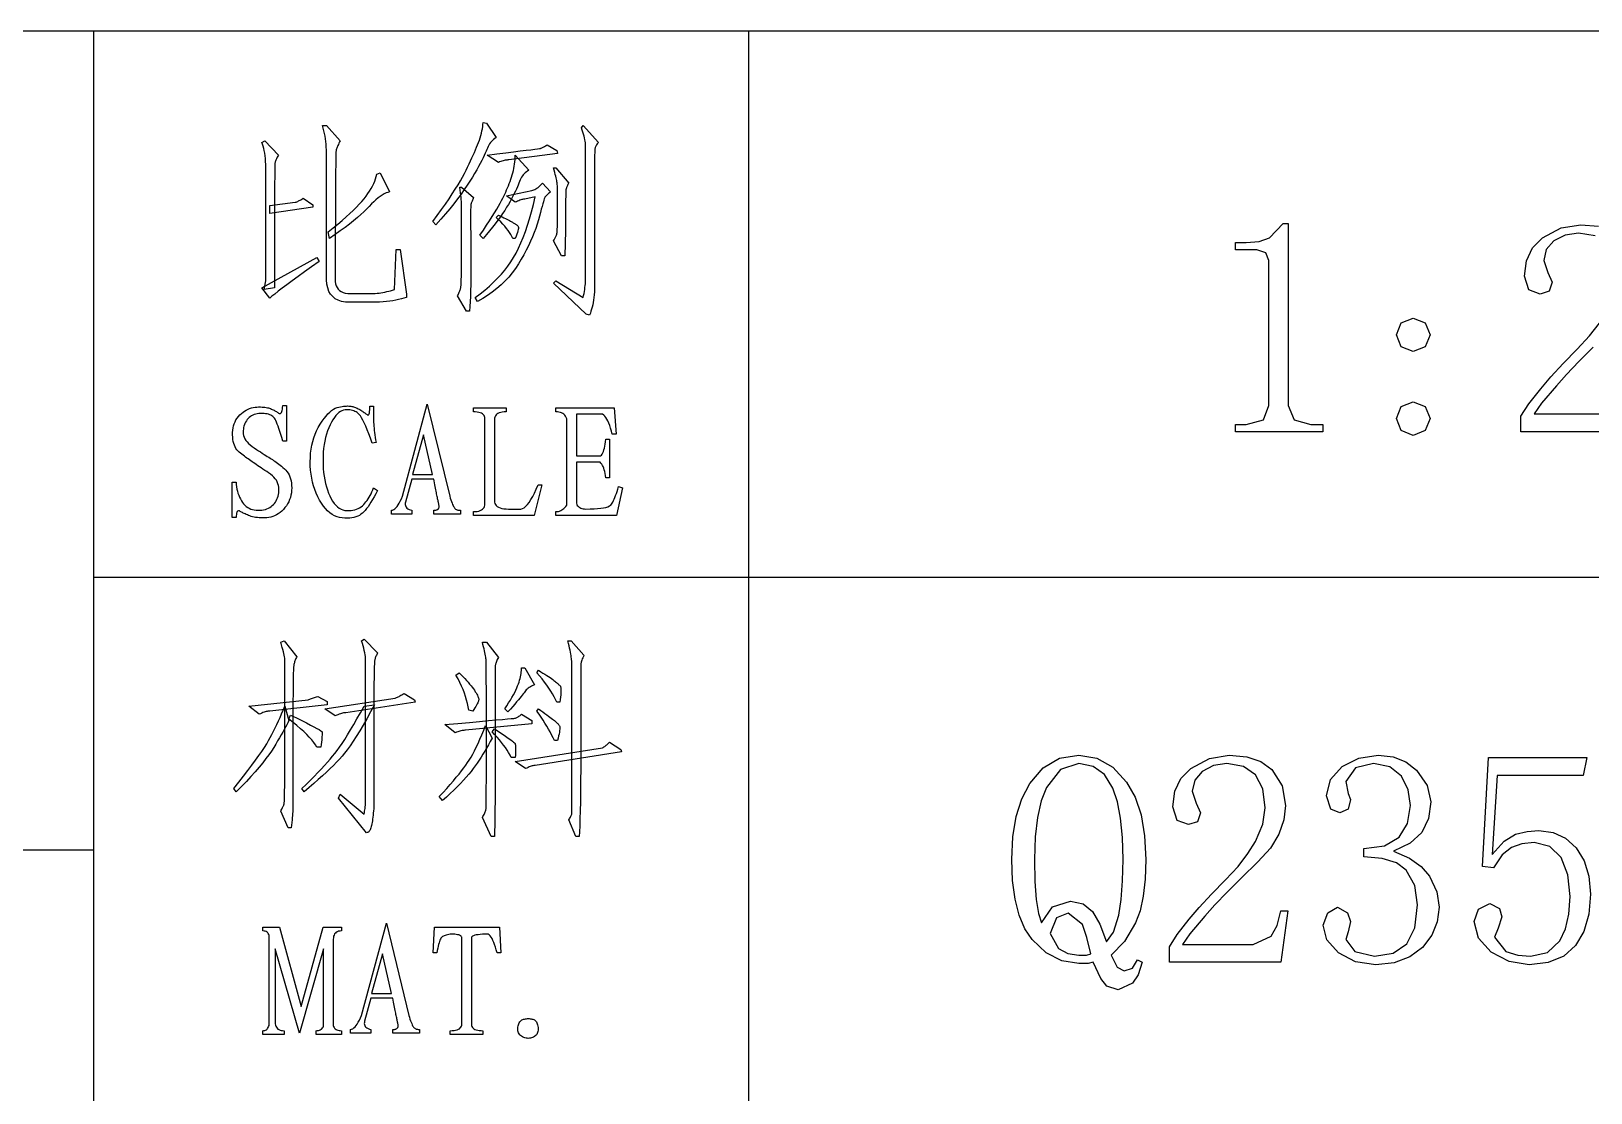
# Model space of a CAD drawing. Extents: x 0 to 420, y 0 to 297.
# Drawn here: x 362.24 to 381.28, y 22.04 to 35 of the extents above; entities that cross this region are included whole.
import ezdxf

# ---------------------------------------------------------------- set-up
doc = ezdxf.new("R2010")
doc.units = 0

msp = doc.modelspace()

# ---------------------------------------------------------------- linework, layer by layer
at = {"color": 7, "lineweight": 25}
for p, q in [((415, 35), (235, 35)), ((363, 15), (363, 35)), ((371, 15), (371, 35)), ((415, 28.33), (363, 28.33)), ((363, 25), (303, 25))]:
    msp.add_line(p, q, dxfattribs=at)
for points in [[(366.691, 32.334), (366.74, 32.334), (366.818, 31.787), (366.818, 31.748), (366.788, 31.738), (366.756, 31.73), (366.723, 31.722), (366.688, 31.715), (366.652, 31.709), (366.614, 31.703), (366.575, 31.699), (366.534, 31.695), (366.491, 31.692), (366.447, 31.689), (366.125, 31.689), (366.073, 31.692), (366.026, 31.7), (365.984, 31.714), (365.948, 31.733), (365.917, 31.758), (365.891, 31.788), (365.871, 31.823), (365.856, 31.864), (365.846, 31.911), (365.841, 31.963), (365.841, 33.515), (365.841, 33.55), (365.839, 33.585), (365.837, 33.619), (365.834, 33.653), (365.829, 33.686), (365.824, 33.719), (365.818, 33.752), (365.81, 33.784), (365.802, 33.816), (365.793, 33.847), (365.841, 33.847), (366.007, 33.662), (366, 33.647), (365.993, 33.632), (365.987, 33.618), (365.981, 33.606), (365.976, 33.593), (365.971, 33.582), (365.967, 33.572), (365.964, 33.562), (365.961, 33.553), (365.959, 33.545), (365.957, 33.522), (365.955, 33.468), (365.954, 33.384), (365.952, 33.27), (365.951, 33.125), (365.95, 32.949), (365.95, 32.743), (365.949, 32.507), (365.949, 32.24), (365.949, 31.943), (365.952, 31.915), (365.959, 31.89), (365.97, 31.868), (365.983, 31.849), (366, 31.833), (366.02, 31.82), (366.044, 31.81), (366.071, 31.802), (366.101, 31.798), (366.134, 31.797), (366.437, 31.797), (366.461, 31.799), (366.484, 31.802), (366.507, 31.805), (366.531, 31.809), (366.554, 31.814), (366.578, 31.819), (366.601, 31.825), (366.625, 31.831), (366.648, 31.838), (366.672, 31.845)], [(367.912, 33.701), (367.897, 33.691), (367.882, 33.679), (367.869, 33.667), (367.856, 33.654), (367.845, 33.64), (367.834, 33.625), (367.824, 33.609), (367.815, 33.592), (367.807, 33.573), (367.799, 33.554), (367.792, 33.533), (367.781, 33.51), (367.769, 33.483), (367.755, 33.454), (367.738, 33.421), (367.72, 33.386), (367.699, 33.348), (367.676, 33.308), (367.651, 33.264), (367.624, 33.217), (367.594, 33.169), (367.561, 33.118), (367.524, 33.065), (367.485, 33.01), (367.442, 32.953), (367.396, 32.893), (367.346, 32.832), (367.294, 32.769), (367.238, 32.704), (367.179, 32.636), (367.14, 32.676), (367.195, 32.75), (367.246, 32.821), (367.294, 32.888), (367.338, 32.952), (367.378, 33.012), (367.415, 33.069), (367.448, 33.123), (367.478, 33.172), (367.504, 33.219), (367.526, 33.261), (367.546, 33.302), (367.565, 33.341), (367.584, 33.379), (367.601, 33.416), (367.618, 33.452), (367.633, 33.486), (367.648, 33.52), (367.662, 33.552), (367.675, 33.583), (367.687, 33.613), (367.698, 33.642), (367.709, 33.671), (367.718, 33.699), (367.726, 33.727), (367.734, 33.755), (367.74, 33.782), (367.745, 33.809), (367.75, 33.835), (367.753, 33.861), (367.755, 33.886), (367.795, 33.877)], [(368.976, 31.748), (368.982, 31.773), (368.987, 31.798), (368.991, 31.822), (368.995, 31.846), (368.998, 31.87), (369.001, 31.893), (369.003, 31.916), (369.004, 31.938), (369.005, 31.96), (369.005, 31.982), (369.005, 33.603), (369.005, 33.619), (369.004, 33.637), (369.001, 33.655), (368.998, 33.675), (368.993, 33.696), (368.988, 33.718), (368.982, 33.741), (368.974, 33.766), (368.966, 33.791), (368.957, 33.818), (368.976, 33.847), (369.162, 33.642), (369.154, 33.633), (369.147, 33.623), (369.141, 33.614), (369.136, 33.605), (369.131, 33.596), (369.127, 33.587), (369.124, 33.579), (369.121, 33.57), (369.119, 33.562), (369.118, 33.554), (369.117, 33.53), (369.116, 33.472), (369.115, 33.382), (369.115, 33.258), (369.114, 33.1), (369.114, 32.91), (369.113, 32.686), (369.113, 32.429), (369.113, 32.139), (369.113, 31.816), (369.111, 31.782), (369.107, 31.749), (369.104, 31.717), (369.099, 31.686), (369.093, 31.657), (369.087, 31.63), (369.08, 31.604), (369.072, 31.579), (369.064, 31.555), (369.054, 31.533), (369.015, 31.543), (368.615, 31.924), (368.644, 31.953)], [(365.099, 33.33), (365.099, 33.37), (365.097, 33.408), (365.095, 33.444), (365.091, 33.478), (365.087, 33.51), (365.082, 33.541), (365.075, 33.569), (365.068, 33.595), (365.06, 33.62), (365.05, 33.642), (365.089, 33.662), (365.255, 33.486), (365.248, 33.475), (365.241, 33.463), (365.235, 33.453), (365.23, 33.442), (365.225, 33.432), (365.221, 33.423), (365.218, 33.414), (365.215, 33.405), (365.213, 33.396), (365.212, 33.388), (365.211, 33.366), (365.21, 33.315), (365.209, 33.235), (365.208, 33.126), (365.208, 32.988), (365.207, 32.821), (365.207, 32.626), (365.207, 32.401), (365.207, 32.147), (365.207, 31.865), (365.08, 31.845), (365.099, 31.953)], [(367.804, 33.486), (367.923, 33.501), (368.03, 33.514), (368.125, 33.526), (368.208, 33.537), (368.279, 33.546), (368.338, 33.553), (368.385, 33.56), (368.42, 33.564), (368.443, 33.567), (368.454, 33.569), (368.459, 33.57), (368.465, 33.572), (368.471, 33.575), (368.479, 33.578), (368.487, 33.582), (368.495, 33.587), (368.505, 33.593), (368.515, 33.599), (368.525, 33.606), (368.537, 33.613), (368.654, 33.545), (368.664, 33.506), (368.068, 33.427), (368.058, 33.427), (368.047, 33.426), (368.036, 33.425), (368.024, 33.423), (368.012, 33.42), (367.999, 33.417), (367.985, 33.413), (367.971, 33.409), (367.956, 33.404), (367.941, 33.398)], [(367.995, 32.959), (368.007, 32.984), (368.019, 33.01), (368.031, 33.035), (368.042, 33.061), (368.053, 33.087), (368.064, 33.113), (368.074, 33.139), (368.084, 33.165), (368.093, 33.191), (368.102, 33.217), (368.111, 33.244), (368.118, 33.27), (368.125, 33.297), (368.13, 33.324), (368.135, 33.351), (368.139, 33.377), (368.142, 33.404), (368.144, 33.432), (368.146, 33.459), (368.146, 33.486), (368.312, 33.301), (368.297, 33.292), (368.283, 33.283), (368.269, 33.272), (368.257, 33.26), (368.245, 33.247), (368.234, 33.233), (368.224, 33.217), (368.215, 33.201), (368.207, 33.183), (368.2, 33.164), (368.192, 33.143), (368.183, 33.121), (368.173, 33.098), (368.162, 33.072), (368.149, 33.045), (368.134, 33.017), (368.118, 32.986), (368.101, 32.954), (368.083, 32.921), (368.063, 32.885), (368.042, 32.849), (368.018, 32.811), (367.992, 32.772), (367.965, 32.732), (367.935, 32.691), (367.903, 32.649), (367.869, 32.606), (367.833, 32.562), (367.795, 32.517), (367.755, 32.47), (367.716, 32.509), (367.758, 32.572), (367.796, 32.631), (367.832, 32.685), (367.864, 32.736), (367.893, 32.783), (367.92, 32.826), (367.943, 32.865), (367.963, 32.9), (367.981, 32.931)], [(365.861, 32.549), (365.922, 32.597), (365.979, 32.643), (366.032, 32.688), (366.081, 32.731), (366.127, 32.772), (366.169, 32.812), (366.208, 32.85), (366.242, 32.886), (366.273, 32.921), (366.3, 32.954), (366.325, 32.986), (366.347, 33.017), (366.368, 33.048), (366.386, 33.079), (366.403, 33.109), (366.418, 33.138), (366.43, 33.167), (366.441, 33.196), (366.45, 33.224), (366.457, 33.252), (366.496, 33.271), (366.613, 33.037), (366.591, 33.032), (366.569, 33.024), (366.545, 33.013), (366.522, 32.999), (366.497, 32.983), (366.472, 32.964), (366.446, 32.942), (366.419, 32.918), (366.392, 32.891), (366.364, 32.861), (366.334, 32.829), (366.299, 32.795), (366.261, 32.76), (366.219, 32.724), (366.172, 32.685), (366.122, 32.645), (366.068, 32.604), (366.009, 32.561), (365.947, 32.517), (365.88, 32.47)], [(368.127, 32.236), (368.157, 32.291), (368.187, 32.35), (368.216, 32.414), (368.244, 32.481), (368.271, 32.553), (368.297, 32.63), (368.321, 32.71), (368.345, 32.795), (368.368, 32.885), (368.39, 32.978), (368.263, 32.949), (368.255, 32.949), (368.246, 32.947), (368.236, 32.945), (368.226, 32.943), (368.214, 32.939), (368.202, 32.935), (368.189, 32.93), (368.176, 32.924), (368.161, 32.917), (368.146, 32.91), (368.039, 32.988), (368.351, 33.056), (368.363, 33.059), (368.375, 33.063), (368.387, 33.068), (368.4, 33.075), (368.412, 33.083), (368.425, 33.093), (368.438, 33.104), (368.451, 33.116), (368.465, 33.129), (368.478, 33.144), (368.576, 33.037), (368.565, 33.027), (368.554, 33.018), (368.545, 33.01), (368.537, 33.002), (368.529, 32.995), (368.523, 32.989), (368.518, 32.983), (368.513, 32.977), (368.51, 32.973), (368.507, 32.968), (368.505, 32.962), (368.501, 32.951), (368.496, 32.936), (368.49, 32.915), (368.483, 32.89), (368.475, 32.861), (368.465, 32.826), (368.454, 32.787), (368.442, 32.743), (368.429, 32.695), (368.415, 32.644), (368.398, 32.592), (368.379, 32.54), (368.357, 32.487), (368.334, 32.434), (368.309, 32.38), (368.281, 32.325), (368.251, 32.27), (368.219, 32.214), (368.185, 32.158), (368.149, 32.102), (368.109, 32.049), (368.067, 31.998), (368.021, 31.949), (367.973, 31.902), (367.922, 31.857), (367.867, 31.814), (367.81, 31.774), (367.75, 31.735), (367.687, 31.699), (367.658, 31.748), (367.719, 31.793), (367.777, 31.839), (367.831, 31.886), (367.883, 31.934), (367.931, 31.982), (367.977, 32.031), (368.019, 32.081), (368.058, 32.132), (368.094, 32.184)], [(368.615, 33.33), (368.644, 33.33), (368.8, 33.144), (368.795, 33.135), (368.79, 33.126), (368.785, 33.117), (368.781, 33.108), (368.777, 33.1), (368.774, 33.093), (368.771, 33.085), (368.769, 33.079), (368.767, 33.072), (368.766, 33.066), (368.765, 33.058), (368.764, 33.045), (368.764, 33.027), (368.763, 33.005), (368.763, 32.978), (368.762, 32.947), (368.762, 32.91), (368.762, 32.869), (368.761, 32.824), (368.761, 32.773), (368.761, 32.721), (368.761, 32.668), (368.76, 32.616), (368.76, 32.564), (368.759, 32.512), (368.758, 32.46), (368.757, 32.409), (368.755, 32.358), (368.753, 32.306), (368.752, 32.256), (368.713, 32.256), (368.615, 32.441), (368.621, 32.451), (368.626, 32.46), (368.631, 32.469), (368.635, 32.477), (368.639, 32.485), (368.643, 32.493), (368.646, 32.5), (368.649, 32.507), (368.652, 32.513), (368.654, 32.519), (368.656, 32.528), (368.657, 32.541), (368.659, 32.559), (368.66, 32.582), (368.661, 32.61), (368.662, 32.642), (368.663, 32.68), (368.663, 32.722), (368.664, 32.77), (368.664, 32.822), (368.664, 32.874), (368.664, 32.922), (368.663, 32.965), (368.663, 33.004), (368.662, 33.038), (368.662, 33.067), (368.661, 33.092), (368.661, 33.113), (368.66, 33.128), (368.659, 33.139), (368.658, 33.149), (368.655, 33.161), (368.653, 33.175), (368.649, 33.191), (368.645, 33.209), (368.641, 33.229), (368.635, 33.251), (368.629, 33.275), (368.622, 33.302)], [(365.148, 32.871), (365.461, 32.91), (365.47, 32.914), (365.48, 32.918), (365.49, 32.922), (365.5, 32.927), (365.509, 32.932), (365.519, 32.937), (365.529, 32.942), (365.539, 32.947), (365.548, 32.953), (365.558, 32.959), (365.675, 32.881), (365.675, 32.851), (365.148, 32.773)], [(367.638, 32.968), (367.633, 32.957), (367.628, 32.946), (367.623, 32.936), (367.619, 32.926), (367.615, 32.917), (367.612, 32.909), (367.609, 32.901), (367.607, 32.893), (367.605, 32.887), (367.604, 32.881), (367.603, 32.87), (367.603, 32.85), (367.602, 32.82), (367.602, 32.781), (367.602, 32.733), (367.602, 32.675), (367.602, 32.607), (367.603, 32.531), (367.603, 32.444), (367.604, 32.348), (367.605, 32.25), (367.605, 32.157), (367.605, 32.068), (367.604, 31.984), (367.603, 31.905), (367.601, 31.831), (367.599, 31.761), (367.596, 31.697), (367.593, 31.637), (367.589, 31.582), (367.55, 31.582), (367.443, 31.767), (367.449, 31.779), (367.454, 31.79), (367.459, 31.801), (367.463, 31.811), (367.467, 31.821), (367.471, 31.831), (367.474, 31.84), (367.477, 31.849), (367.48, 31.857), (367.482, 31.865), (367.484, 31.877), (367.486, 31.897), (367.487, 31.925), (367.488, 31.962), (367.489, 32.007), (367.49, 32.059), (367.491, 32.121), (367.491, 32.19), (367.492, 32.267), (367.492, 32.353), (367.492, 32.439), (367.492, 32.517), (367.492, 32.587), (367.492, 32.649), (367.492, 32.704), (367.492, 32.75), (367.492, 32.788), (367.492, 32.819), (367.492, 32.841), (367.492, 32.856), (367.492, 32.868), (367.491, 32.883), (367.49, 32.9), (367.489, 32.92), (367.487, 32.943), (367.485, 32.968), (367.482, 32.996), (367.479, 33.026), (367.476, 33.06), (367.472, 33.095), (367.492, 33.095)], [(368.175, 32.627), (368.18, 32.622), (368.184, 32.614), (368.185, 32.604), (368.185, 32.592), (368.183, 32.578), (368.179, 32.561), (368.173, 32.542), (368.166, 32.52), (368.157, 32.497), (368.146, 32.47), (368.117, 32.47), (368.106, 32.494), (368.093, 32.518), (368.078, 32.542), (368.061, 32.567), (368.041, 32.592), (368.02, 32.618), (367.996, 32.644), (367.97, 32.67), (367.942, 32.697), (367.912, 32.724), (367.941, 32.754), (367.966, 32.742), (367.988, 32.732), (368.009, 32.722), (368.029, 32.712), (368.046, 32.704), (368.062, 32.696), (368.076, 32.688), (368.088, 32.682), (368.098, 32.676), (368.107, 32.671), (368.115, 32.666), (368.122, 32.661), (368.13, 32.656), (368.137, 32.652), (368.144, 32.647), (368.15, 32.643), (368.157, 32.639), (368.163, 32.635), (368.169, 32.631)], [(377.585, 32.652), (377.585, 30.43), (377.658, 30.254), (377.863, 30.196), (378.009, 30.196), (378.009, 30.108), (376.942, 30.108), (376.942, 30.196), (377.074, 30.196), (377.286, 30.254), (377.351, 30.43), (377.351, 32.199), (377.315, 32.294), (377.205, 32.33), (376.942, 32.33), (376.942, 32.418), (377.074, 32.418), (377.233, 32.433), (377.359, 32.477), (377.527, 32.652)], [(365.754, 32.187), (365.66, 32.121), (365.573, 32.06), (365.494, 32.003), (365.422, 31.951), (365.358, 31.904), (365.301, 31.861), (365.252, 31.824), (365.21, 31.79), (365.175, 31.762), (365.148, 31.738), (365.05, 31.865), (365.724, 32.236)], [(379.319, 31.292), (379.261, 31.146), (379.114, 31.088), (378.968, 31.146), (378.91, 31.292), (378.968, 31.439), (379.114, 31.497), (379.261, 31.439)], [(365.315, 29.16), (365.295, 29.14), (365.274, 29.122), (365.252, 29.107), (365.23, 29.093), (365.208, 29.081), (365.185, 29.072), (365.161, 29.064), (365.138, 29.059), (365.113, 29.056), (365.089, 29.055), (365.064, 29.055), (365.041, 29.056), (365.018, 29.058), (364.997, 29.06), (364.976, 29.063), (364.957, 29.066), (364.939, 29.07), (364.921, 29.075), (364.905, 29.08), (364.889, 29.086), (364.875, 29.092), (364.861, 29.098), (364.848, 29.104), (364.836, 29.11), (364.825, 29.115), (364.814, 29.121), (364.805, 29.126), (364.796, 29.131), (364.787, 29.136), (364.78, 29.141), (364.773, 29.144), (364.767, 29.145), (364.761, 29.144), (364.756, 29.14), (364.752, 29.133), (364.748, 29.124), (364.744, 29.112), (364.741, 29.098), (364.739, 29.082), (364.737, 29.063), (364.69, 29.063), (364.69, 29.492), (364.737, 29.492), (364.739, 29.463), (364.743, 29.435), (364.747, 29.408), (364.753, 29.382), (364.76, 29.357), (364.769, 29.333), (364.779, 29.309), (364.79, 29.287), (364.802, 29.266), (364.815, 29.246), (364.83, 29.228), (364.845, 29.211), (364.862, 29.196), (364.88, 29.184), (364.898, 29.173), (364.918, 29.164), (364.939, 29.157), (364.96, 29.153), (364.983, 29.15), (365.007, 29.149), (365.03, 29.149), (365.053, 29.151), (365.074, 29.155), (365.095, 29.16), (365.114, 29.166), (365.132, 29.174), (365.149, 29.183), (365.165, 29.194), (365.18, 29.206), (365.194, 29.219), (365.207, 29.233), (365.218, 29.249), (365.228, 29.265), (365.237, 29.283), (365.244, 29.301), (365.25, 29.32), (365.255, 29.34), (365.258, 29.361), (365.26, 29.383), (365.26, 29.406), (365.259, 29.43), (365.255, 29.452), (365.249, 29.474), (365.241, 29.495), (365.229, 29.515), (365.215, 29.534), (365.199, 29.553), (365.181, 29.571), (365.159, 29.589), (365.135, 29.606), (365.111, 29.622), (365.087, 29.637), (365.065, 29.652), (365.043, 29.667), (365.022, 29.681), (365.002, 29.694), (364.983, 29.707), (364.965, 29.719), (364.948, 29.731), (364.932, 29.742), (364.917, 29.753), (364.901, 29.765), (364.885, 29.776), (364.87, 29.787), (364.854, 29.799), (364.839, 29.811), (364.823, 29.823), (364.807, 29.835), (364.792, 29.847), (364.776, 29.86), (364.761, 29.873), (364.748, 29.888), (364.736, 29.905), (364.725, 29.923), (364.717, 29.944), (364.709, 29.966), (364.703, 29.989), (364.699, 30.015), (364.696, 30.042), (364.694, 30.071), (364.694, 30.1), (364.696, 30.128), (364.701, 30.155), (364.707, 30.181), (364.715, 30.205), (364.725, 30.229), (364.736, 30.252), (364.75, 30.273), (364.766, 30.293), (364.784, 30.313), (364.803, 30.331), (364.822, 30.347), (364.842, 30.361), (364.862, 30.373), (364.883, 30.384), (364.903, 30.393), (364.925, 30.4), (364.946, 30.405), (364.969, 30.409), (364.991, 30.41), (365.013, 30.411), (365.034, 30.411), (365.054, 30.41), (365.072, 30.409), (365.09, 30.407), (365.106, 30.405), (365.121, 30.402), (365.135, 30.399), (365.147, 30.395), (365.159, 30.391), (365.17, 30.386), (365.18, 30.381), (365.191, 30.376), (365.201, 30.371), (365.211, 30.365), (365.22, 30.36), (365.23, 30.354), (365.239, 30.348), (365.248, 30.342), (365.257, 30.336), (365.265, 30.331), (365.272, 30.33), (365.279, 30.331), (365.285, 30.336), (365.291, 30.344), (365.296, 30.355), (365.3, 30.369), (365.303, 30.386), (365.305, 30.406), (365.307, 30.43), (365.354, 30.43), (365.354, 29.992), (365.307, 29.992), (365.295, 30.036), (365.283, 30.076), (365.272, 30.113), (365.261, 30.146), (365.251, 30.176), (365.241, 30.202), (365.231, 30.225), (365.222, 30.245), (365.214, 30.261), (365.206, 30.274), (365.197, 30.284), (365.187, 30.293), (365.176, 30.302), (365.163, 30.309), (365.149, 30.316), (365.134, 30.321), (365.117, 30.325), (365.098, 30.329), (365.079, 30.331), (365.057, 30.332), (365.036, 30.332), (365.016, 30.331), (364.996, 30.328), (364.977, 30.324), (364.96, 30.319), (364.943, 30.312), (364.927, 30.303), (364.912, 30.293), (364.898, 30.282), (364.885, 30.27), (364.874, 30.256), (364.863, 30.242), (364.854, 30.227), (364.845, 30.211), (364.839, 30.195), (364.833, 30.177), (364.829, 30.16), (364.826, 30.141), (364.824, 30.122), (364.823, 30.102), (364.824, 30.082), (364.828, 30.062), (364.835, 30.042), (364.845, 30.022), (364.857, 30.003), (364.872, 29.984), (364.89, 29.965), (364.91, 29.947), (364.934, 29.928), (364.96, 29.91), (364.986, 29.893), (365.012, 29.876), (365.036, 29.861), (365.058, 29.846), (365.08, 29.832), (365.1, 29.819), (365.119, 29.808), (365.136, 29.797), (365.152, 29.787), (365.167, 29.778), (365.181, 29.769), (365.196, 29.759), (365.211, 29.749), (365.226, 29.738), (365.242, 29.726), (365.258, 29.713), (365.275, 29.7), (365.292, 29.686), (365.309, 29.672), (365.327, 29.656), (365.344, 29.64), (365.359, 29.622), (365.373, 29.603), (365.384, 29.581), (365.394, 29.559), (365.402, 29.535), (365.409, 29.509), (365.413, 29.481), (365.416, 29.453), (365.417, 29.422), (365.416, 29.391), (365.413, 29.362), (365.408, 29.333), (365.401, 29.305), (365.391, 29.279), (365.38, 29.253), (365.367, 29.228), (365.352, 29.205), (365.334, 29.182)], [(365.643, 29.742), (365.645, 29.795), (365.648, 29.846), (365.654, 29.895), (365.663, 29.943), (365.674, 29.989), (365.687, 30.034), (365.703, 30.078), (365.721, 30.12), (365.741, 30.16), (365.764, 30.199), (365.788, 30.236), (365.812, 30.269), (365.836, 30.299), (365.859, 30.325), (365.882, 30.348), (365.904, 30.367), (365.926, 30.383), (365.948, 30.396), (365.97, 30.405), (365.991, 30.41), (366.012, 30.414), (366.031, 30.417), (366.05, 30.419), (366.067, 30.421), (366.084, 30.422), (366.099, 30.423), (366.114, 30.422), (366.127, 30.422), (366.14, 30.42), (366.151, 30.418), (366.162, 30.416), (366.173, 30.413), (366.184, 30.409), (366.195, 30.405), (366.206, 30.401), (366.217, 30.396), (366.228, 30.39), (366.239, 30.384), (366.25, 30.378), (366.26, 30.371), (366.271, 30.364), (366.281, 30.358), (366.291, 30.351), (366.3, 30.345), (366.308, 30.339), (366.316, 30.333), (366.324, 30.328), (366.331, 30.323), (366.337, 30.318), (366.343, 30.313), (366.348, 30.31), (366.352, 30.31), (366.356, 30.313), (366.36, 30.319), (366.363, 30.328), (366.366, 30.341), (366.367, 30.356), (366.369, 30.375), (366.37, 30.397), (366.37, 30.422), (366.417, 30.422), (366.417, 30.406), (366.417, 30.39), (366.417, 30.373), (366.417, 30.356), (366.417, 30.338), (366.417, 30.32), (366.417, 30.301), (366.417, 30.282), (366.417, 30.262), (366.417, 30.242), (366.417, 30.221), (366.418, 30.199), (366.42, 30.176), (366.422, 30.151), (366.425, 30.125), (366.428, 30.098), (366.432, 30.07), (366.437, 30.04), (366.442, 30.009), (366.448, 29.977), (366.401, 29.969), (366.38, 30.029), (366.359, 30.083), (366.34, 30.133), (366.321, 30.177), (366.303, 30.216), (366.287, 30.25), (366.271, 30.278), (366.256, 30.301), (366.242, 30.319), (366.229, 30.332), (366.216, 30.342), (366.203, 30.35), (366.189, 30.357), (366.174, 30.363), (366.158, 30.368), (366.142, 30.372), (366.125, 30.375), (366.107, 30.376), (366.088, 30.376), (366.069, 30.375), (366.05, 30.372), (366.03, 30.365), (366.012, 30.355), (365.993, 30.342), (365.974, 30.325), (365.956, 30.305), (365.938, 30.282), (365.92, 30.255), (365.903, 30.225), (365.885, 30.192), (365.869, 30.156), (365.855, 30.118), (365.842, 30.079), (365.831, 30.038), (365.821, 29.995), (365.813, 29.951), (365.807, 29.905), (365.803, 29.858), (365.8, 29.809), (365.8, 29.758), (365.8, 29.707), (365.803, 29.658), (365.807, 29.611), (365.813, 29.565), (365.82, 29.521), (365.829, 29.478), (365.84, 29.437), (365.852, 29.398), (365.866, 29.36), (365.882, 29.324), (365.898, 29.291), (365.916, 29.261), (365.935, 29.234), (365.955, 29.211), (365.975, 29.192), (365.997, 29.175), (366.019, 29.163), (366.043, 29.153), (366.067, 29.147), (366.093, 29.145), (366.118, 29.145), (366.142, 29.146), (366.165, 29.15), (366.187, 29.155), (366.208, 29.161), (366.228, 29.17), (366.246, 29.179), (366.264, 29.191), (366.28, 29.204), (366.296, 29.219), (366.31, 29.235), (366.324, 29.252), (366.338, 29.27), (366.351, 29.289), (366.363, 29.309), (366.375, 29.33), (366.386, 29.351), (366.397, 29.374), (366.407, 29.398), (366.417, 29.422), (366.464, 29.391), (366.444, 29.351), (366.424, 29.315), (366.404, 29.281), (366.385, 29.249), (366.367, 29.22), (366.349, 29.193), (366.331, 29.17), (366.314, 29.148), (366.297, 29.13), (366.28, 29.113), (366.263, 29.1), (366.244, 29.087), (366.223, 29.077), (366.201, 29.068), (366.177, 29.062), (366.152, 29.057), (366.125, 29.054), (366.096, 29.052), (366.066, 29.053), (366.034, 29.055), (366.002, 29.06), (365.97, 29.069), (365.94, 29.081), (365.911, 29.097), (365.883, 29.117), (365.855, 29.141), (365.829, 29.169), (365.804, 29.2), (365.78, 29.235), (365.757, 29.274), (365.735, 29.315), (365.716, 29.357), (365.699, 29.401), (365.684, 29.446), (365.672, 29.492), (365.661, 29.54), (365.654, 29.589), (365.648, 29.639), (365.644, 29.69)], [(367.214, 29.219), (367.212, 29.227), (367.21, 29.236), (367.208, 29.246), (367.206, 29.256), (367.204, 29.267), (367.201, 29.278), (367.199, 29.291), (367.196, 29.304), (367.193, 29.318), (367.19, 29.332), (367.187, 29.348), (367.184, 29.364), (367.18, 29.381), (367.176, 29.4), (367.173, 29.419), (367.169, 29.44), (367.164, 29.461), (367.16, 29.483), (367.156, 29.507), (367.151, 29.531), (366.885, 29.531), (366.807, 29.25), (366.804, 29.235), (366.803, 29.221), (366.805, 29.208), (366.809, 29.196), (366.815, 29.186), (366.824, 29.176), (366.836, 29.168), (366.85, 29.16), (366.866, 29.154), (366.885, 29.149), (366.885, 29.102), (366.635, 29.102), (366.635, 29.149), (366.649, 29.152), (366.663, 29.158), (366.677, 29.167), (366.69, 29.18), (366.704, 29.196), (366.717, 29.214), (366.73, 29.236), (366.743, 29.261), (366.756, 29.289), (366.768, 29.321), (367.073, 30.446), (367.346, 29.321), (367.354, 29.297), (367.361, 29.275), (367.368, 29.255), (367.375, 29.237), (367.382, 29.221), (367.388, 29.207), (367.393, 29.195), (367.399, 29.186), (367.404, 29.178), (367.409, 29.172), (367.414, 29.168), (367.419, 29.164), (367.425, 29.16), (367.431, 29.157), (367.438, 29.154), (367.445, 29.152), (367.453, 29.151), (367.461, 29.15), (367.47, 29.149), (367.479, 29.149), (367.479, 29.102), (367.151, 29.102), (367.151, 29.149), (367.159, 29.149), (367.166, 29.149), (367.172, 29.15), (367.179, 29.151), (367.184, 29.153), (367.19, 29.154), (367.194, 29.156), (367.199, 29.159), (367.202, 29.161), (367.206, 29.164), (367.209, 29.168), (367.211, 29.171), (367.213, 29.176), (367.215, 29.181), (367.216, 29.186), (367.216, 29.191), (367.216, 29.198), (367.216, 29.204), (367.215, 29.211)], [(367.893, 30.274), (367.893, 29.25), (367.898, 29.234), (367.905, 29.219), (367.915, 29.206), (367.928, 29.195), (367.944, 29.186), (367.963, 29.178), (367.984, 29.172), (368.008, 29.168), (368.035, 29.165), (368.065, 29.164), (368.214, 29.164), (368.234, 29.17), (368.255, 29.181), (368.275, 29.198), (368.296, 29.219), (368.317, 29.246), (368.338, 29.279), (368.36, 29.316), (368.381, 29.359), (368.403, 29.408), (368.425, 29.461), (368.471, 29.461), (368.378, 29.086), (367.635, 29.086), (367.635, 29.133), (367.659, 29.134), (367.681, 29.136), (367.701, 29.14), (367.718, 29.146), (367.733, 29.153), (367.746, 29.161), (367.757, 29.171), (367.766, 29.183), (367.772, 29.196), (367.776, 29.211), (367.776, 30.281), (367.772, 30.295), (367.766, 30.307), (367.757, 30.317), (367.746, 30.326), (367.733, 30.334), (367.718, 30.341), (367.701, 30.345), (367.681, 30.349), (367.659, 30.351), (367.635, 30.352), (367.635, 30.399), (368.034, 30.399), (368.034, 30.352), (368.01, 30.351), (367.988, 30.349), (367.969, 30.345), (367.951, 30.339), (367.936, 30.332), (367.923, 30.324), (367.913, 30.313), (367.904, 30.302), (367.898, 30.288)], [(369.331, 30.078), (369.321, 30.117), (369.311, 30.153), (369.301, 30.185), (369.29, 30.215), (369.278, 30.24), (369.266, 30.263), (369.254, 30.282), (369.241, 30.298), (369.227, 30.311), (369.214, 30.321), (368.893, 30.321), (368.893, 29.813), (368.931, 29.813), (368.968, 29.813), (369.002, 29.813), (369.035, 29.813), (369.065, 29.813), (369.094, 29.813), (369.121, 29.813), (369.146, 29.813), (369.169, 29.813), (369.19, 29.813), (369.199, 29.823), (369.208, 29.836), (369.215, 29.851), (369.223, 29.868), (369.229, 29.887), (369.235, 29.908), (369.241, 29.932), (369.245, 29.958), (369.249, 29.986), (369.253, 30.016), (369.3, 30.016), (369.3, 29.547), (369.253, 29.547), (369.249, 29.574), (369.245, 29.6), (369.24, 29.623), (369.234, 29.645), (369.227, 29.664), (369.22, 29.682), (369.212, 29.698), (369.203, 29.712), (369.193, 29.724), (369.182, 29.735), (369.146, 29.735), (369.111, 29.735), (369.078, 29.735), (369.046, 29.735), (369.016, 29.735), (368.988, 29.735), (368.962, 29.735), (368.937, 29.735), (368.914, 29.735), (368.893, 29.735), (368.893, 29.235), (368.899, 29.221), (368.905, 29.209), (368.914, 29.199), (368.923, 29.19), (368.934, 29.182), (368.947, 29.176), (368.961, 29.171), (368.976, 29.167), (368.992, 29.165), (369.01, 29.164), (369.063, 29.165), (369.111, 29.167), (369.153, 29.17), (369.192, 29.174), (369.225, 29.179), (369.254, 29.185), (369.278, 29.193), (369.298, 29.202), (369.313, 29.212), (369.323, 29.223), (369.331, 29.236), (369.339, 29.25), (369.347, 29.267), (369.355, 29.285), (369.364, 29.306), (369.373, 29.328), (369.382, 29.353), (369.391, 29.379), (369.4, 29.407), (369.409, 29.438), (369.456, 29.422), (369.385, 29.086), (368.643, 29.086), (368.643, 29.133), (368.659, 29.134), (368.674, 29.136), (368.688, 29.14), (368.702, 29.146), (368.716, 29.153), (368.729, 29.161), (368.741, 29.171), (368.753, 29.183), (368.765, 29.196), (368.776, 29.211), (368.776, 30.266), (368.769, 30.282), (368.761, 30.297), (368.751, 30.31), (368.74, 30.321), (368.727, 30.33), (368.713, 30.338), (368.698, 30.344), (368.681, 30.348), (368.663, 30.351), (368.643, 30.352), (368.643, 30.399), (369.354, 30.399), (369.378, 30.078)], [(379.319, 30.269), (379.261, 30.123), (379.114, 30.064), (378.968, 30.123), (378.91, 30.269), (378.968, 30.415), (379.114, 30.474), (379.261, 30.415)], [(367.135, 29.586), (367.026, 30.071), (366.893, 29.586)], [(365.412, 25.271), (365.373, 25.271), (365.285, 25.476), (365.29, 25.488), (365.296, 25.498), (365.301, 25.508), (365.305, 25.518), (365.309, 25.526), (365.313, 25.534), (365.316, 25.541), (365.319, 25.548), (365.322, 25.554), (365.324, 25.559), (365.326, 25.572), (365.327, 25.602), (365.329, 25.647), (365.33, 25.709), (365.331, 25.787), (365.332, 25.882), (365.333, 25.993), (365.333, 26.12), (365.334, 26.264), (365.334, 26.423), (365.334, 26.583), (365.334, 26.728), (365.334, 26.857), (365.334, 26.969), (365.334, 27.067), (365.334, 27.148), (365.334, 27.214), (365.334, 27.264), (365.334, 27.298), (365.334, 27.317), (365.333, 27.329), (365.332, 27.343), (365.329, 27.359), (365.326, 27.378), (365.321, 27.399), (365.316, 27.422), (365.31, 27.447), (365.302, 27.475), (365.294, 27.505), (365.285, 27.537), (365.324, 27.556), (365.48, 27.361), (365.474, 27.351), (365.469, 27.341), (365.464, 27.331), (365.46, 27.32), (365.456, 27.31), (365.452, 27.299), (365.449, 27.288), (365.446, 27.277), (365.443, 27.265), (365.441, 27.253), (365.439, 27.234), (365.438, 27.2), (365.436, 27.152), (365.435, 27.088), (365.434, 27.009), (365.433, 26.916), (365.432, 26.808), (365.432, 26.685), (365.431, 26.547), (365.431, 26.394), (365.431, 26.241), (365.431, 26.103), (365.431, 25.979), (365.431, 25.87), (365.431, 25.775), (365.431, 25.695), (365.431, 25.629), (365.431, 25.578), (365.431, 25.542), (365.431, 25.52), (365.431, 25.504), (365.43, 25.487), (365.43, 25.467), (365.428, 25.445), (365.426, 25.421), (365.424, 25.395), (365.422, 25.367), (365.419, 25.337), (365.415, 25.305)], [(366.32, 27.302), (366.319, 27.321), (366.318, 27.341), (366.316, 27.362), (366.312, 27.385), (366.308, 27.41), (366.302, 27.436), (366.296, 27.464), (366.289, 27.493), (366.28, 27.524), (366.271, 27.556), (366.3, 27.576), (366.466, 27.41), (366.461, 27.398), (366.456, 27.387), (366.451, 27.376), (366.446, 27.366), (366.442, 27.356), (366.438, 27.346), (366.435, 27.337), (366.432, 27.328), (366.43, 27.32), (366.427, 27.312), (366.426, 27.287), (366.424, 27.227), (366.422, 27.133), (366.421, 27.004), (366.42, 26.841), (366.419, 26.643), (366.418, 26.41), (366.418, 26.143), (366.418, 25.842), (366.418, 25.505), (366.416, 25.477), (366.413, 25.45), (366.411, 25.424), (366.408, 25.4), (366.405, 25.377), (366.402, 25.356), (366.399, 25.336), (366.396, 25.318), (366.392, 25.301), (366.388, 25.286), (366.384, 25.272), (366.38, 25.259), (366.375, 25.248), (366.37, 25.239), (366.364, 25.231), (366.358, 25.224), (366.351, 25.219), (366.345, 25.215), (366.337, 25.213), (366.33, 25.212), (365.988, 25.632), (366.007, 25.681), (366.3, 25.437), (366.304, 25.455), (366.307, 25.473), (366.31, 25.491), (366.313, 25.509), (366.315, 25.527), (366.317, 25.546), (366.318, 25.565), (366.319, 25.584), (366.32, 25.603), (366.32, 25.623)], [(367.746, 27.537), (367.795, 27.537), (367.941, 27.351), (367.934, 27.338), (367.927, 27.325), (367.921, 27.313), (367.916, 27.301), (367.912, 27.29), (367.908, 27.28), (367.905, 27.27), (367.904, 27.261), (367.902, 27.252), (367.902, 27.244), (367.902, 27.228), (367.902, 27.195), (367.902, 27.145), (367.902, 27.079), (367.902, 26.996), (367.902, 26.896), (367.902, 26.78), (367.902, 26.647), (367.902, 26.497), (367.902, 26.331), (367.902, 26.162), (367.902, 26.004), (367.901, 25.859), (367.9, 25.724), (367.9, 25.602), (367.898, 25.491), (367.897, 25.392), (367.896, 25.304), (367.894, 25.228), (367.892, 25.164), (367.853, 25.164), (367.746, 25.398), (367.753, 25.41), (367.76, 25.421), (367.766, 25.432), (367.772, 25.443), (367.776, 25.454), (367.78, 25.465), (367.784, 25.475), (367.786, 25.486), (367.788, 25.496), (367.79, 25.505), (367.791, 25.523), (367.791, 25.557), (367.792, 25.607), (367.793, 25.673), (367.793, 25.756), (367.794, 25.854), (367.794, 25.969), (367.794, 26.099), (367.794, 26.246), (367.795, 26.409), (367.794, 26.572), (367.794, 26.719), (367.794, 26.85), (367.794, 26.966), (367.793, 27.065), (367.793, 27.149), (367.792, 27.217), (367.791, 27.27), (367.791, 27.306), (367.79, 27.327), (367.788, 27.34), (367.786, 27.355), (367.784, 27.372), (367.78, 27.391), (367.776, 27.411), (367.772, 27.433), (367.766, 27.456), (367.76, 27.481), (367.753, 27.508)], [(368.888, 25.164), (368.8, 25.369), (368.808, 25.38), (368.814, 25.391), (368.82, 25.402), (368.825, 25.412), (368.83, 25.421), (368.833, 25.43), (368.836, 25.439), (368.838, 25.447), (368.839, 25.454), (368.839, 25.461), (368.839, 25.477), (368.839, 25.509), (368.839, 25.558), (368.839, 25.625), (368.839, 25.708), (368.839, 25.808), (368.839, 25.926), (368.839, 26.06), (368.839, 26.211), (368.839, 26.379), (368.839, 26.548), (368.839, 26.7), (368.839, 26.836), (368.839, 26.955), (368.838, 27.058), (368.838, 27.145), (368.837, 27.215), (368.836, 27.269), (368.836, 27.306), (368.835, 27.327), (368.833, 27.34), (368.831, 27.356), (368.829, 27.374), (368.825, 27.394), (368.821, 27.416), (368.816, 27.44), (368.811, 27.466), (368.805, 27.494), (368.798, 27.524), (368.791, 27.556), (368.83, 27.556), (368.986, 27.38), (368.979, 27.363), (368.972, 27.348), (368.966, 27.333), (368.961, 27.319), (368.957, 27.307), (368.953, 27.296), (368.95, 27.286), (368.948, 27.277), (368.947, 27.27), (368.947, 27.263), (368.947, 27.249), (368.947, 27.217), (368.947, 27.167), (368.947, 27.1), (368.947, 27.015), (368.947, 26.913), (368.947, 26.794), (368.947, 26.657), (368.947, 26.503), (368.947, 26.331), (368.947, 26.156), (368.946, 25.995), (368.945, 25.846), (368.944, 25.71), (368.942, 25.587), (368.94, 25.477), (368.937, 25.379), (368.934, 25.295), (368.931, 25.223), (368.927, 25.164)], [(367.58, 26.707), (367.573, 26.748), (367.564, 26.789), (367.553, 26.831), (367.541, 26.874), (367.526, 26.917), (367.509, 26.96), (367.491, 27.003), (367.47, 27.047), (367.448, 27.092), (367.423, 27.136), (367.463, 27.166), (367.487, 27.141), (367.511, 27.116), (367.533, 27.093), (367.553, 27.07), (367.572, 27.048), (367.59, 27.027), (367.607, 27.007), (367.622, 26.987), (367.636, 26.969), (367.648, 26.951), (367.659, 26.934), (367.669, 26.918), (367.678, 26.903), (367.685, 26.89), (367.691, 26.877), (367.696, 26.866), (367.699, 26.856), (367.701, 26.848), (367.702, 26.84), (367.702, 26.834), (367.7, 26.827), (367.697, 26.819), (367.693, 26.809), (367.688, 26.798), (367.681, 26.785), (367.673, 26.77), (367.664, 26.754), (367.653, 26.737), (367.642, 26.718), (367.629, 26.697)], [(368.38, 27.019), (368.363, 27.011), (368.347, 27.003), (368.332, 26.994), (368.318, 26.985), (368.305, 26.975), (368.293, 26.965), (368.281, 26.955), (368.271, 26.944), (368.262, 26.933), (368.254, 26.921), (368.245, 26.909), (368.233, 26.893), (368.22, 26.876), (368.204, 26.856), (368.185, 26.834), (368.164, 26.809), (368.141, 26.782), (368.116, 26.753), (368.088, 26.721), (368.058, 26.687), (368.019, 26.726), (368.044, 26.763), (368.066, 26.798), (368.087, 26.831), (368.107, 26.864), (368.124, 26.895), (368.14, 26.924), (368.154, 26.952), (368.166, 26.979), (368.176, 27.005), (368.185, 27.029), (368.193, 27.052), (368.199, 27.074), (368.205, 27.096), (368.21, 27.116), (368.214, 27.136), (368.218, 27.155), (368.221, 27.174), (368.223, 27.191), (368.224, 27.208), (368.224, 27.224), (368.263, 27.224)], [(368.654, 26.804), (368.639, 26.838), (368.622, 26.872), (368.603, 26.906), (368.582, 26.942), (368.559, 26.978), (368.533, 27.014), (368.506, 27.051), (368.476, 27.089), (368.444, 27.127), (368.41, 27.166), (368.429, 27.195), (368.458, 27.178), (368.484, 27.161), (368.509, 27.146), (368.532, 27.132), (368.553, 27.118), (368.572, 27.105), (368.589, 27.093), (368.604, 27.082), (368.618, 27.072), (368.63, 27.063), (368.64, 27.054), (368.649, 27.046), (368.658, 27.039), (368.666, 27.032), (368.673, 27.025), (368.68, 27.019), (368.686, 27.013), (368.69, 27.008), (368.695, 27.004), (368.698, 27), (368.7, 26.994), (368.702, 26.986), (368.704, 26.974), (368.704, 26.959), (368.704, 26.941), (368.703, 26.92), (368.702, 26.896), (368.699, 26.868), (368.697, 26.838), (368.693, 26.804)], [(364.894, 26.755), (365.617, 26.834), (365.627, 26.837), (365.637, 26.841), (365.648, 26.845), (365.659, 26.849), (365.671, 26.853), (365.682, 26.857), (365.695, 26.861), (365.707, 26.865), (365.721, 26.869), (365.734, 26.873), (365.851, 26.814), (365.851, 26.775), (365.148, 26.697), (365.138, 26.696), (365.127, 26.695), (365.116, 26.693), (365.104, 26.691), (365.092, 26.687), (365.079, 26.683), (365.065, 26.678), (365.051, 26.672), (365.036, 26.665), (365.021, 26.658)], [(366.916, 26.834), (366.925, 26.804), (366.076, 26.677), (366.068, 26.677), (366.058, 26.676), (366.048, 26.674), (366.037, 26.671), (366.025, 26.668), (366.011, 26.663), (365.997, 26.658), (365.982, 26.652), (365.966, 26.646), (365.949, 26.638), (365.822, 26.726), (366.681, 26.853), (366.689, 26.857), (366.698, 26.862), (366.707, 26.867), (366.717, 26.872), (366.728, 26.877), (366.739, 26.884), (366.75, 26.89), (366.763, 26.897), (366.775, 26.904), (366.789, 26.912)], [(364.709, 25.75), (364.771, 25.827), (364.829, 25.901), (364.882, 25.97), (364.931, 26.036), (364.976, 26.096), (365.016, 26.153), (365.052, 26.205), (365.084, 26.253), (365.111, 26.296), (365.133, 26.336), (365.154, 26.373), (365.174, 26.412), (365.195, 26.451), (365.215, 26.492), (365.235, 26.533), (365.255, 26.576), (365.275, 26.619), (365.294, 26.664), (365.314, 26.709), (365.334, 26.755), (365.382, 26.58), (365.37, 26.555), (365.356, 26.529), (365.341, 26.501), (365.325, 26.471), (365.307, 26.439), (365.288, 26.406), (365.267, 26.37), (365.245, 26.333), (365.222, 26.294), (365.197, 26.252), (365.169, 26.209), (365.138, 26.164), (365.102, 26.116), (365.063, 26.065), (365.019, 26.012), (364.971, 25.957), (364.919, 25.899), (364.863, 25.838), (364.802, 25.776), (364.738, 25.711)], [(366.032, 26.145), (366, 26.11), (365.965, 26.073), (365.927, 26.034), (365.885, 25.994), (365.84, 25.951), (365.792, 25.907), (365.741, 25.86), (365.687, 25.812), (365.629, 25.762), (365.568, 25.711), (365.539, 25.75), (365.592, 25.801), (365.642, 25.851), (365.69, 25.899), (365.735, 25.945), (365.777, 25.989), (365.816, 26.031), (365.852, 26.071), (365.886, 26.109), (365.916, 26.145), (365.944, 26.179), (365.971, 26.215), (366, 26.255), (366.031, 26.301), (366.064, 26.351), (366.099, 26.406), (366.136, 26.466), (366.174, 26.531), (366.214, 26.601), (366.256, 26.676), (366.3, 26.755), (366.427, 26.775), (366.379, 26.686), (366.333, 26.603), (366.289, 26.525), (366.247, 26.454), (366.206, 26.388), (366.168, 26.328), (366.131, 26.274), (366.096, 26.225), (366.063, 26.182)], [(368.625, 26.336), (368.608, 26.371), (368.591, 26.406), (368.572, 26.442), (368.553, 26.478), (368.532, 26.514), (368.51, 26.55), (368.487, 26.586), (368.462, 26.623), (368.437, 26.66), (368.41, 26.697), (368.429, 26.726), (368.458, 26.705), (368.484, 26.686), (368.508, 26.668), (368.531, 26.651), (368.551, 26.636), (368.57, 26.622), (368.587, 26.609), (368.601, 26.598), (368.614, 26.588), (368.625, 26.58), (368.634, 26.572), (368.643, 26.565), (368.651, 26.558), (368.658, 26.551), (368.665, 26.544), (368.671, 26.538), (368.676, 26.532), (368.681, 26.527), (368.685, 26.521), (368.688, 26.516), (368.69, 26.51), (368.692, 26.501), (368.692, 26.49), (368.691, 26.476), (368.689, 26.459), (368.686, 26.439), (368.682, 26.417), (368.677, 26.393), (368.671, 26.365), (368.664, 26.336)], [(365.773, 26.257), (365.724, 26.257), (365.707, 26.285), (365.686, 26.315), (365.661, 26.346), (365.632, 26.378), (365.6, 26.411), (365.564, 26.446), (365.524, 26.482), (365.48, 26.52), (365.433, 26.559), (365.382, 26.599), (365.402, 26.648), (365.474, 26.613), (365.539, 26.58), (365.597, 26.552), (365.647, 26.526), (365.689, 26.504), (365.724, 26.485), (365.751, 26.47), (365.771, 26.457), (365.783, 26.448), (365.788, 26.443), (365.788, 26.438), (365.789, 26.429), (365.788, 26.418), (365.788, 26.404), (365.786, 26.387), (365.785, 26.367), (365.783, 26.344), (365.78, 26.318), (365.777, 26.289)], [(367.633, 25.994), (367.608, 25.96), (367.579, 25.925), (367.548, 25.889), (367.515, 25.852), (367.478, 25.813), (367.439, 25.773), (367.398, 25.733), (367.354, 25.691), (367.307, 25.647), (367.257, 25.603), (367.218, 25.652), (367.266, 25.704), (367.31, 25.753), (367.352, 25.8), (367.391, 25.845), (367.427, 25.888), (367.46, 25.928), (367.491, 25.966), (367.518, 26.002), (367.543, 26.036), (367.565, 26.067), (367.586, 26.099), (367.607, 26.134), (367.628, 26.171), (367.649, 26.212), (367.671, 26.256), (367.693, 26.303), (367.716, 26.353), (367.738, 26.406), (367.762, 26.462), (367.785, 26.521), (367.863, 26.365), (367.841, 26.324), (367.819, 26.284), (367.797, 26.245), (367.775, 26.207), (367.752, 26.169), (367.729, 26.133), (367.705, 26.097), (367.682, 26.062), (367.658, 26.027)], [(367.287, 26.531), (367.445, 26.546), (367.587, 26.559), (367.712, 26.571), (367.822, 26.581), (367.915, 26.589), (367.993, 26.596), (368.054, 26.602), (368.099, 26.606), (368.128, 26.608), (368.141, 26.609), (368.146, 26.609), (368.152, 26.611), (368.159, 26.613), (368.166, 26.617), (368.174, 26.621), (368.183, 26.627), (368.192, 26.633), (368.202, 26.64), (368.213, 26.648), (368.224, 26.658), (368.351, 26.58), (368.351, 26.541), (367.541, 26.462), (367.531, 26.462), (367.52, 26.461), (367.509, 26.46), (367.497, 26.458), (367.484, 26.455), (367.471, 26.452), (367.458, 26.448), (367.444, 26.444), (367.429, 26.439), (367.414, 26.433)], [(367.892, 26.482), (367.937, 26.452), (367.977, 26.425), (368.013, 26.401), (368.045, 26.379), (368.072, 26.36), (368.094, 26.344), (368.113, 26.33), (368.127, 26.319), (368.136, 26.311), (368.141, 26.306), (368.144, 26.301), (368.146, 26.293), (368.148, 26.282), (368.149, 26.269), (368.15, 26.252), (368.15, 26.234), (368.15, 26.212), (368.149, 26.187), (368.148, 26.16), (368.146, 26.13), (368.097, 26.13), (368.083, 26.16), (368.066, 26.19), (368.047, 26.22), (368.027, 26.251), (368.005, 26.282), (367.98, 26.313), (367.954, 26.345), (367.925, 26.377), (367.895, 26.41), (367.863, 26.443)], [(369.445, 26.199), (368.39, 26.033), (368.382, 26.032), (368.373, 26.031), (368.363, 26.029), (368.353, 26.027), (368.341, 26.023), (368.329, 26.019), (368.316, 26.014), (368.303, 26.008), (368.288, 26.001), (368.273, 25.994), (368.146, 26.082), (369.211, 26.248), (369.22, 26.254), (369.23, 26.26), (369.239, 26.266), (369.248, 26.273), (369.257, 26.279), (369.266, 26.286), (369.274, 26.293), (369.282, 26.301), (369.291, 26.308), (369.298, 26.316), (369.435, 26.228)], [(375.03, 23.614), (374.823, 23.647), (374.633, 23.744), (374.459, 23.906), (374.37, 24.039), (374.3, 24.204), (374.251, 24.399), (374.221, 24.627), (374.211, 24.886), (374.225, 25.163), (374.266, 25.41), (374.334, 25.627), (374.43, 25.814), (374.594, 26.005), (374.794, 26.12), (375.03, 26.158), (375.25, 26.121), (375.445, 26.012), (375.614, 25.829), (375.717, 25.647), (375.79, 25.429), (375.834, 25.175), (375.848, 24.886), (375.84, 24.646), (375.817, 24.436), (375.778, 24.258), (375.724, 24.111), (375.587, 23.881), (375.424, 23.716), (375.497, 23.57), (375.585, 23.526), (375.687, 23.556), (375.746, 23.658), (375.804, 23.629), (375.753, 23.477), (375.687, 23.373), (375.512, 23.292), (375.373, 23.336), (375.298, 23.431), (375.205, 23.629), (375.146, 23.614)], [(377.306, 25.515), (377.276, 25.747), (377.189, 25.917), (377.042, 26.021), (376.838, 26.056), (376.675, 26.032), (376.538, 25.961), (376.445, 25.853), (376.414, 25.719), (376.465, 25.573), (376.516, 25.456), (376.48, 25.346), (376.37, 25.31), (376.231, 25.361), (376.18, 25.529), (376.204, 25.718), (376.277, 25.874), (376.399, 25.997), (376.626, 26.118), (376.867, 26.158), (377.081, 26.138), (377.254, 26.08), (377.386, 25.982), (377.512, 25.785), (377.554, 25.544), (377.534, 25.368), (377.474, 25.193), (377.37, 25.021), (377.218, 24.857), (377.018, 24.662), (376.843, 24.486), (376.693, 24.329), (376.567, 24.192), (376.386, 23.978), (376.297, 23.848), (377.159, 23.848), (377.379, 23.95), (377.452, 24.078), (377.496, 24.257), (377.583, 24.257), (377.496, 23.629), (376.136, 23.629), (376.136, 23.819), (376.233, 23.969), (376.377, 24.155), (376.501, 24.3), (376.65, 24.46), (376.823, 24.637), (376.974, 24.8), (377.096, 24.956), (377.189, 25.105), (377.276, 25.317)], [(379.431, 24.301), (379.408, 24.123), (379.34, 23.96), (379.226, 23.811), (379.072, 23.694), (378.882, 23.623), (378.656, 23.599), (378.411, 23.636), (378.203, 23.746), (378.06, 23.903), (378.013, 24.082), (378.071, 24.235), (378.188, 24.301), (378.312, 24.235), (378.349, 24.126), (378.32, 24.001), (378.29, 23.906), (378.4, 23.76), (378.641, 23.702), (378.871, 23.74), (379.036, 23.855), (379.135, 24.051), (379.168, 24.33), (379.133, 24.568), (379.029, 24.754), (378.909, 24.844), (378.736, 24.897), (378.51, 24.915), (378.51, 25.018), (378.764, 25.052), (378.941, 25.156), (379.045, 25.323), (379.08, 25.544), (379.052, 25.736), (378.97, 25.902), (378.829, 26.017), (378.627, 26.056), (378.407, 26.004), (378.29, 25.836), (378.32, 25.69), (378.349, 25.617), (378.32, 25.5), (378.217, 25.456), (378.108, 25.5), (378.056, 25.661), (378.104, 25.86), (378.246, 26.019), (378.451, 26.123), (378.685, 26.158), (378.867, 26.138), (379.023, 26.077), (379.153, 25.975), (379.284, 25.787), (379.328, 25.588), (379.301, 25.385), (379.219, 25.215), (379.078, 25.082), (378.875, 24.988), (379.067, 24.902), (379.213, 24.8), (379.314, 24.681), (379.401, 24.491)], [(380.649, 25.237), (380.823, 25.213), (380.974, 25.143), (381.103, 25.025), (381.2, 24.868), (381.259, 24.68), (381.278, 24.462), (381.258, 24.217), (381.197, 24.007), (381.095, 23.833), (380.952, 23.703), (380.764, 23.625), (380.532, 23.599), (380.284, 23.638), (380.065, 23.753), (379.911, 23.923), (379.86, 24.126), (379.911, 24.279), (380.05, 24.345), (380.167, 24.287), (380.196, 24.184), (380.152, 24.045), (380.108, 23.936), (380.247, 23.76), (380.392, 23.716), (380.547, 23.702), (380.754, 23.749), (380.905, 23.892), (380.974, 24.036), (381.016, 24.217), (381.03, 24.433), (381.002, 24.698), (380.92, 24.908), (380.783, 25.045), (380.591, 25.091), (380.441, 25.076), (380.313, 25.032), (380.2, 24.941), (380.094, 24.784), (379.962, 24.798), (380.035, 26.129), (381.234, 26.129), (381.19, 25.909), (380.138, 25.909), (380.079, 24.944), (380.224, 25.109), (380.364, 25.193), (380.505, 25.226)], [(374.927, 24.374), (375.083, 24.343), (375.198, 24.25), (375.287, 24.095), (375.366, 23.877), (375.455, 23.996), (375.519, 24.206), (375.548, 24.395), (375.565, 24.622), (375.57, 24.886), (375.563, 25.154), (375.539, 25.389), (375.501, 25.589), (375.446, 25.756), (375.345, 25.922), (375.206, 26.022), (375.03, 26.056), (374.807, 25.982), (374.635, 25.763), (374.571, 25.599), (374.525, 25.398), (374.498, 25.16), (374.489, 24.886), (374.494, 24.617), (374.51, 24.396), (374.538, 24.226), (374.576, 24.111), (374.708, 24.308)], [(375.176, 23.731), (375.128, 23.93), (375.073, 24.089), (374.898, 24.228), (374.759, 24.17), (374.679, 23.98), (374.781, 23.797), (374.894, 23.736), (375.03, 23.716), (375.125, 23.716)], [(365.807, 22.863), (365.807, 23.793), (365.51, 22.762), (365.214, 23.793), (365.214, 22.879), (365.218, 22.863), (365.223, 22.848), (365.23, 22.835), (365.239, 22.824), (365.249, 22.814), (365.26, 22.807), (365.274, 22.801), (365.289, 22.796), (365.305, 22.794), (365.323, 22.793), (365.323, 22.746), (365.065, 22.746), (365.065, 22.793), (365.077, 22.794), (365.088, 22.796), (365.098, 22.8), (365.108, 22.806), (365.116, 22.813), (365.123, 22.821), (365.13, 22.831), (365.135, 22.843), (365.14, 22.856), (365.143, 22.871), (365.143, 23.926), (365.143, 23.942), (365.14, 23.957), (365.136, 23.97), (365.131, 23.981), (365.124, 23.99), (365.115, 23.998), (365.105, 24.004), (365.093, 24.008), (365.08, 24.011), (365.065, 24.012), (365.065, 24.059), (365.268, 24.059), (365.534, 23.09), (365.8, 24.059), (366.026, 24.059), (366.026, 24.012), (366.007, 24.011), (365.99, 24.008), (365.974, 24.003), (365.961, 23.996), (365.95, 23.986), (365.941, 23.975), (365.934, 23.962), (365.929, 23.947), (365.926, 23.929), (365.925, 23.91), (365.925, 22.856), (365.928, 22.844), (365.934, 22.833), (365.94, 22.824), (365.948, 22.816), (365.958, 22.809), (365.969, 22.803), (365.981, 22.799), (365.995, 22.796), (366.01, 22.794), (366.026, 22.793), (366.026, 22.746), (365.714, 22.746), (365.714, 22.793), (365.729, 22.794), (365.742, 22.796), (365.755, 22.799), (365.766, 22.804), (365.776, 22.811), (365.785, 22.818), (365.792, 22.827), (365.799, 22.838), (365.804, 22.85)], [(366.714, 22.879), (366.712, 22.887), (366.71, 22.896), (366.708, 22.906), (366.706, 22.916), (366.704, 22.927), (366.701, 22.938), (366.699, 22.951), (366.696, 22.964), (366.693, 22.978), (366.69, 22.992), (366.687, 23.008), (366.684, 23.024), (366.68, 23.041), (366.676, 23.06), (366.673, 23.079), (366.669, 23.1), (366.664, 23.121), (366.66, 23.143), (366.656, 23.167), (366.651, 23.191), (366.385, 23.191), (366.307, 22.91), (366.304, 22.895), (366.303, 22.881), (366.305, 22.868), (366.309, 22.856), (366.315, 22.846), (366.324, 22.836), (366.336, 22.828), (366.35, 22.82), (366.366, 22.814), (366.385, 22.809), (366.385, 22.762), (366.135, 22.762), (366.135, 22.809), (366.149, 22.812), (366.163, 22.818), (366.177, 22.827), (366.19, 22.84), (366.204, 22.856), (366.217, 22.874), (366.23, 22.896), (366.243, 22.921), (366.256, 22.949), (366.268, 22.981), (366.573, 24.106), (366.846, 22.981), (366.854, 22.957), (366.861, 22.935), (366.868, 22.915), (366.875, 22.897), (366.882, 22.881), (366.888, 22.867), (366.893, 22.855), (366.899, 22.846), (366.904, 22.838), (366.909, 22.832), (366.914, 22.828), (366.919, 22.824), (366.925, 22.82), (366.931, 22.817), (366.938, 22.814), (366.945, 22.812), (366.953, 22.811), (366.961, 22.81), (366.97, 22.809), (366.979, 22.809), (366.979, 22.762), (366.651, 22.762), (366.651, 22.809), (366.659, 22.809), (366.666, 22.809), (366.672, 22.81), (366.679, 22.811), (366.684, 22.813), (366.69, 22.814), (366.694, 22.816), (366.699, 22.819), (366.702, 22.821), (366.706, 22.824), (366.709, 22.828), (366.711, 22.831), (366.713, 22.836), (366.715, 22.841), (366.716, 22.846), (366.716, 22.851), (366.716, 22.858), (366.716, 22.864), (366.715, 22.871)], [(367.815, 23.973), (367.779, 23.972), (367.747, 23.971), (367.718, 23.969), (367.693, 23.966), (367.671, 23.963), (367.652, 23.959), (367.637, 23.954), (367.625, 23.948), (367.617, 23.941), (367.612, 23.934), (367.612, 22.856), (367.616, 22.844), (367.623, 22.833), (367.631, 22.824), (367.642, 22.816), (367.655, 22.809), (367.67, 22.803), (367.688, 22.799), (367.707, 22.796), (367.729, 22.794), (367.753, 22.793), (367.753, 22.746), (367.354, 22.746), (367.354, 22.793), (367.378, 22.794), (367.4, 22.796), (367.419, 22.799), (367.437, 22.804), (367.452, 22.811), (367.465, 22.818), (367.476, 22.827), (367.484, 22.838), (367.491, 22.85), (367.495, 22.863), (367.495, 23.934), (367.491, 23.941), (367.485, 23.948), (367.477, 23.954), (367.467, 23.959), (367.456, 23.963), (367.442, 23.966), (367.427, 23.969), (367.41, 23.971), (367.391, 23.972), (367.37, 23.973), (367.352, 23.971), (367.335, 23.968), (367.319, 23.966), (367.305, 23.962), (367.292, 23.958), (367.28, 23.953), (367.269, 23.948), (367.26, 23.943), (367.252, 23.936), (367.245, 23.93), (367.239, 23.922), (367.233, 23.911), (367.227, 23.898), (367.221, 23.883), (367.216, 23.866), (367.21, 23.847), (367.205, 23.825), (367.2, 23.801), (367.195, 23.775), (367.19, 23.746), (367.143, 23.746), (367.159, 24.059), (367.956, 24.059), (367.971, 23.746), (367.925, 23.746), (367.915, 23.782), (367.905, 23.815), (367.895, 23.845), (367.885, 23.872), (367.874, 23.897), (367.863, 23.918), (367.851, 23.936), (367.84, 23.951), (367.828, 23.963)], [(366.635, 23.246), (366.526, 23.731), (366.393, 23.246)], [(368.37, 22.715), (368.357, 22.709), (368.345, 22.705), (368.332, 22.702), (368.319, 22.701), (368.305, 22.7), (368.292, 22.701), (368.279, 22.704), (368.265, 22.707), (368.251, 22.712), (368.237, 22.719), (368.224, 22.726), (368.212, 22.735), (368.202, 22.744), (368.194, 22.754), (368.187, 22.766), (368.182, 22.778), (368.179, 22.791), (368.177, 22.805), (368.177, 22.82), (368.178, 22.836), (368.181, 22.852), (368.185, 22.866), (368.19, 22.879), (368.195, 22.891), (368.202, 22.901), (368.209, 22.911), (368.218, 22.918), (368.227, 22.925), (368.238, 22.93), (368.249, 22.934), (368.26, 22.936), (368.272, 22.939), (368.284, 22.94), (368.295, 22.941), (368.306, 22.941), (368.318, 22.941), (368.329, 22.94), (368.34, 22.939), (368.351, 22.936), (368.362, 22.934), (368.373, 22.93), (368.382, 22.925), (368.391, 22.918), (368.398, 22.91), (368.405, 22.9), (368.411, 22.89), (368.416, 22.877), (368.42, 22.864), (368.423, 22.849), (368.425, 22.832), (368.425, 22.815), (368.425, 22.8), (368.423, 22.785), (368.42, 22.772), (368.415, 22.76), (368.409, 22.749), (368.401, 22.739), (368.392, 22.73), (368.382, 22.722)]]:
    msp.add_lwpolyline(points, close=True, dxfattribs=at)
for points in [[(381.337, 32.5), (381.132, 32.535), (380.969, 32.511), (380.832, 32.44), (380.739, 32.332), (380.708, 32.199), (380.759, 32.053), (380.81, 31.936), (380.774, 31.826), (380.664, 31.789), (380.525, 31.841), (380.474, 32.009), (380.498, 32.197), (380.572, 32.353), (380.693, 32.477), (380.92, 32.597), (381.161, 32.637), (381.375, 32.618)], [(381.79, 30.108), (380.43, 30.108), (380.43, 30.298), (380.527, 30.448), (380.671, 30.634), (380.796, 30.779), (380.944, 30.94), (381.117, 31.117), (381.268, 31.279), (381.39, 31.435)], [(381.312, 31.141), (381.137, 30.965), (380.987, 30.809), (380.862, 30.671), (380.681, 30.457), (380.591, 30.327), (381.454, 30.327)]]:
    msp.add_lwpolyline(points, dxfattribs=at)

doc.saveas('drawing.dxf')
